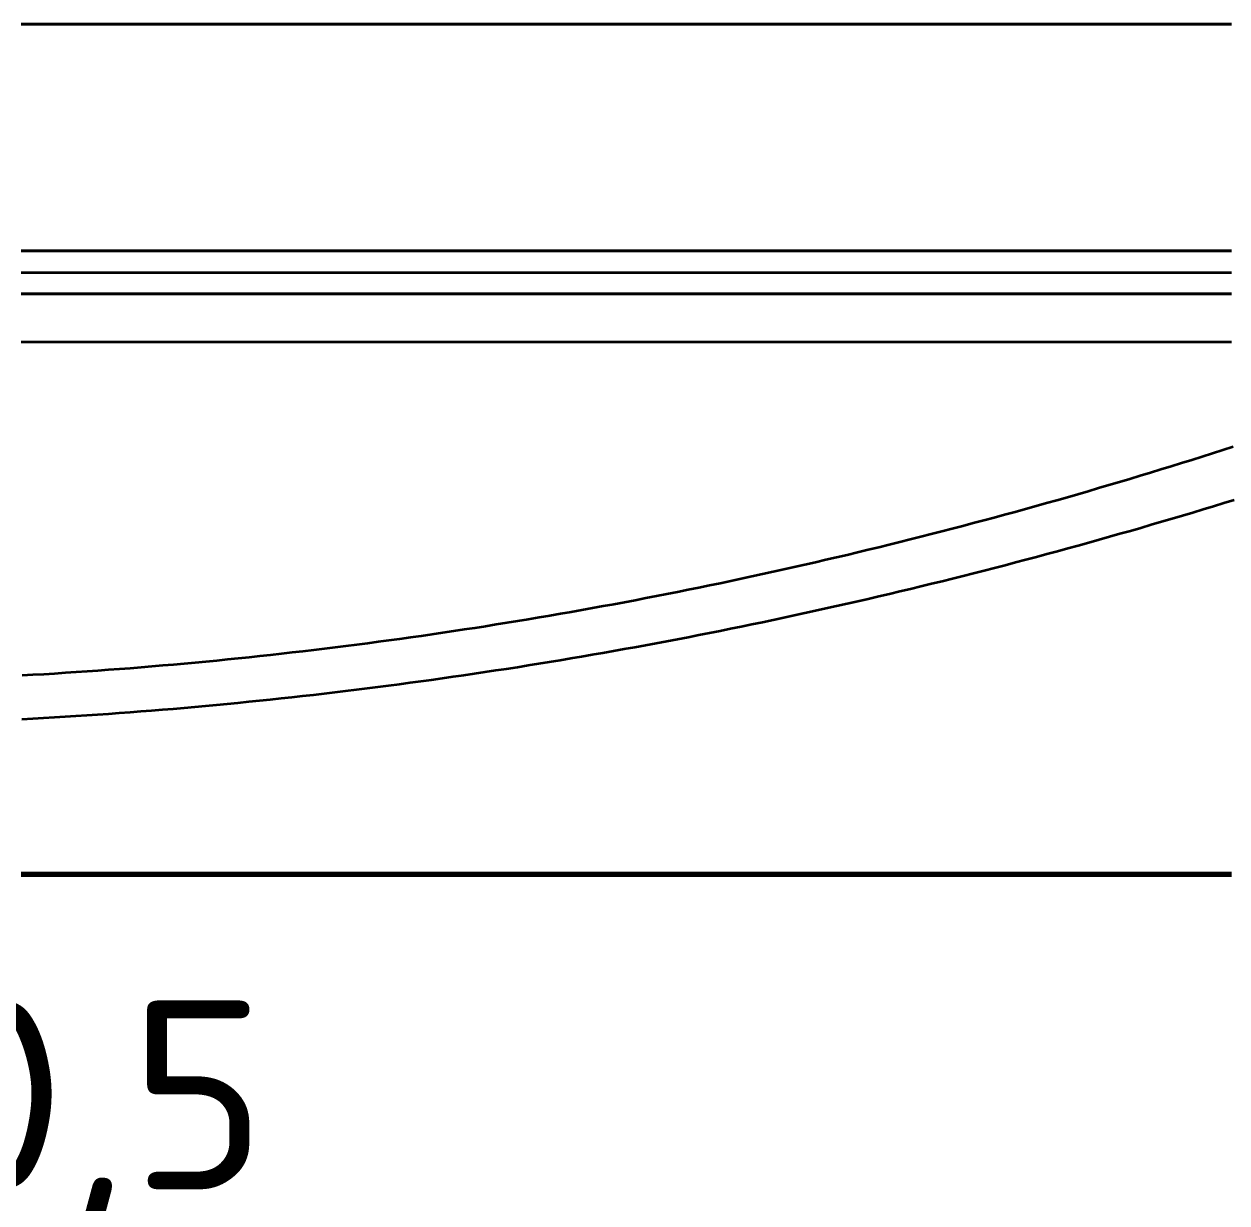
# Model space of a CAD drawing. Header units: millimetres. Extents: x 0 to 1554, y 0 to 420.
# Drawn here: x 121.78 to 144.08, y 141.53 to 163.38 of the extents above; entities that cross this region are included whole.
import ezdxf

# ---------------------------------------------------------------- set-up
doc = ezdxf.new("R2010")
doc.units = ezdxf.units.MM
doc.linetypes.add('IRAM-E-TRAZOS', pattern=[5, 4, -1])
for name, color, linetype, lineweight in [('01-VISIBLE', 7, 'CONTINUOUS', 70), ('02-OCULTA', 4, 'IRAM-E-TRAZOS', 35), ('04-COTA', 3, 'CONTINUOUS', 18)]:
    doc.layers.add(name, color=color, linetype=linetype, lineweight=lineweight)
doc.styles.add('ISO3098', font='isocpeur.ttf')
doc.dimstyles.new('FLAMA-IRAM', dxfattribs={"dimtxt": 3.5, "dimasz": 3.5, "dimexe": 2, "dimexo": 1.5, "dimgap": 1, "dimtad": 1, "dimdec": 1, "dimtxsty": 'ISO3098', "dimblk": 'IRAM_FLECHA', "dimblk1": 'IRAM_FLECHA', "dimblk2": 'IRAM_FLECHA', "dimcen": 2.5, "dimclrd": 256, "dimclre": 256, "dimclrt": 256, "dimazin": 3, "dimtfac": 1, "dimtmove": 0, "dimatfit": 3, "dimlwd": 18, "dimlwe": 18})

# ---------------------------------------------------------------- blocks, each defined once
blk = doc.blocks.new('IRAM_FLECHA')
blk.add_solid([(0, 0), (-1, 0.125), (-1, -0.125)])

msp = doc.modelspace()

# ---------------------------------------------------------------- linework, layer by layer
at = {"layer": '01-VISIBLE'}
msp.add_lwpolyline([(121.731, 147.625), (121.931, 147.625), (122.132, 147.625), (122.332, 147.625), (122.532, 147.625), (122.732, 147.625), (122.933, 147.625), (123.133, 147.625), (123.333, 147.625), (123.533, 147.625), (123.734, 147.625), (123.934, 147.625), (124.134, 147.625), (124.334, 147.625), (124.535, 147.625), (124.735, 147.625), (124.935, 147.625), (125.135, 147.625), (125.336, 147.625), (125.536, 147.625), (125.736, 147.625), (125.937, 147.625), (126.137, 147.625), (126.337, 147.625), (126.537, 147.625), (126.738, 147.625), (126.938, 147.625), (127.138, 147.625), (127.338, 147.625), (127.539, 147.625), (127.739, 147.625), (127.939, 147.625), (128.139, 147.625), (128.34, 147.625), (128.54, 147.625), (128.74, 147.625), (128.94, 147.625), (129.141, 147.625), (129.341, 147.625), (129.541, 147.625), (129.741, 147.625), (129.942, 147.625), (130.142, 147.625), (130.342, 147.625), (130.543, 147.625), (130.743, 147.625), (130.943, 147.625), (131.143, 147.625), (131.344, 147.625), (131.544, 147.625), (131.744, 147.625), (131.944, 147.625), (132.145, 147.625), (132.345, 147.625), (132.545, 147.625), (132.745, 147.625), (132.946, 147.625), (133.146, 147.625), (133.346, 147.625), (133.546, 147.625), (133.747, 147.625), (133.947, 147.625), (134.147, 147.625), (134.348, 147.625), (134.548, 147.625), (134.748, 147.625), (134.948, 147.625), (135.149, 147.625), (135.349, 147.625), (135.549, 147.625), (135.749, 147.625), (135.95, 147.625), (136.15, 147.625), (136.35, 147.625), (136.55, 147.625), (136.751, 147.625), (136.951, 147.625), (137.151, 147.625), (137.351, 147.625), (137.552, 147.625), (137.752, 147.625), (137.952, 147.625), (138.152, 147.625), (138.353, 147.625), (138.553, 147.625), (138.753, 147.625), (138.954, 147.625), (139.154, 147.625), (139.354, 147.625), (139.554, 147.625), (139.755, 147.625), (139.955, 147.625), (140.155, 147.625), (140.355, 147.625), (140.556, 147.625), (140.756, 147.625), (140.956, 147.625), (141.156, 147.625), (141.357, 147.625), (141.557, 147.625), (141.757, 147.625), (141.957, 147.625), (142.158, 147.625), (142.358, 147.625), (142.558, 147.625), (142.759, 147.625), (142.959, 147.625), (143.159, 147.625), (143.359, 147.625), (143.56, 147.625), (143.76, 147.625), (143.96, 147.625), (144.16, 147.625)], dxfattribs=at)
at = {"layer": '02-OCULTA'}
for points in [[(144.161, 163.375), (143.961, 163.375), (143.761, 163.375), (143.56, 163.375), (143.36, 163.375), (143.16, 163.375), (142.959, 163.375), (142.759, 163.375), (142.559, 163.375), (142.359, 163.375), (142.158, 163.375), (141.958, 163.375), (141.758, 163.375), (141.558, 163.375), (141.357, 163.375), (141.157, 163.375), (140.957, 163.375), (140.757, 163.375), (140.556, 163.375), (140.356, 163.375), (140.156, 163.375), (139.955, 163.375), (139.755, 163.375), (139.555, 163.375), (139.355, 163.375), (139.154, 163.375), (138.954, 163.375), (138.754, 163.375), (138.554, 163.375), (138.353, 163.375), (138.153, 163.375), (137.953, 163.375), (137.753, 163.375), (137.552, 163.375), (137.352, 163.375), (137.152, 163.375), (136.951, 163.375), (136.751, 163.375), (136.551, 163.375), (136.351, 163.375), (136.15, 163.375), (135.95, 163.375), (135.75, 163.375), (135.55, 163.375), (135.349, 163.375), (135.149, 163.375), (134.949, 163.375), (134.749, 163.375), (134.548, 163.375), (134.348, 163.375), (134.148, 163.375), (133.947, 163.375), (133.747, 163.375), (133.547, 163.375), (133.347, 163.375), (133.146, 163.375), (132.946, 163.375), (132.746, 163.375), (132.546, 163.375), (132.345, 163.375), (132.145, 163.375), (131.945, 163.375), (131.745, 163.375), (131.544, 163.375), (131.344, 163.375), (131.144, 163.375), (130.943, 163.375), (130.743, 163.375), (130.543, 163.375), (130.343, 163.375), (130.142, 163.375), (129.942, 163.375), (129.742, 163.375), (129.542, 163.375), (129.341, 163.375), (129.141, 163.375), (128.941, 163.375), (128.741, 163.375), (128.54, 163.375), (128.34, 163.375), (128.14, 163.375), (127.939, 163.375), (127.739, 163.375), (127.539, 163.375), (127.339, 163.375), (127.138, 163.375), (126.938, 163.375), (126.738, 163.375), (126.538, 163.375), (126.337, 163.375), (126.137, 163.375), (125.937, 163.375), (125.736, 163.375), (125.536, 163.375), (125.336, 163.375), (125.136, 163.375), (124.935, 163.375), (124.735, 163.375), (124.535, 163.375), (124.335, 163.375), (124.134, 163.375), (123.934, 163.375), (123.734, 163.375), (123.534, 163.375), (123.333, 163.375), (123.133, 163.375), (122.933, 163.375), (122.732, 163.375), (122.532, 163.375), (122.332, 163.375), (122.132, 163.375), (121.931, 163.375), (121.731, 163.375)], [(121.731, 163.375), (121.931, 163.375), (122.132, 163.375), (122.332, 163.375), (122.532, 163.375), (122.732, 163.375), (122.933, 163.375), (123.133, 163.375), (123.333, 163.375), (123.534, 163.375), (123.734, 163.375), (123.934, 163.375), (124.134, 163.375), (124.335, 163.375), (124.535, 163.375), (124.735, 163.375), (124.935, 163.375), (125.136, 163.375), (125.336, 163.375), (125.536, 163.375), (125.736, 163.375), (125.937, 163.375), (126.137, 163.375), (126.337, 163.375), (126.538, 163.375), (126.738, 163.375), (126.938, 163.375), (127.138, 163.375), (127.339, 163.375), (127.539, 163.375), (127.739, 163.375), (127.939, 163.375), (128.14, 163.375), (128.34, 163.375), (128.54, 163.375), (128.741, 163.375), (128.941, 163.375), (129.141, 163.375), (129.341, 163.375), (129.542, 163.375), (129.742, 163.375), (129.942, 163.375), (130.142, 163.375), (130.343, 163.375), (130.543, 163.375), (130.743, 163.375), (130.943, 163.375), (131.144, 163.375), (131.344, 163.375), (131.544, 163.375), (131.745, 163.375), (131.945, 163.375), (132.145, 163.375), (132.345, 163.375), (132.546, 163.375), (132.746, 163.375), (132.946, 163.375), (133.146, 163.375), (133.347, 163.375), (133.547, 163.375), (133.747, 163.375), (133.947, 163.375), (134.148, 163.375), (134.348, 163.375), (134.548, 163.375), (134.749, 163.375), (134.949, 163.375), (135.149, 163.375), (135.349, 163.375), (135.55, 163.375), (135.75, 163.375), (135.95, 163.375), (136.15, 163.375), (136.351, 163.375), (136.551, 163.375), (136.751, 163.375), (136.951, 163.375), (137.152, 163.375), (137.352, 163.375), (137.552, 163.375), (137.753, 163.375), (137.953, 163.375), (138.153, 163.375), (138.353, 163.375), (138.554, 163.375), (138.754, 163.375), (138.954, 163.375), (139.154, 163.375), (139.355, 163.375), (139.555, 163.375), (139.755, 163.375), (139.955, 163.375), (140.156, 163.375), (140.356, 163.375), (140.556, 163.375), (140.757, 163.375), (140.957, 163.375), (141.157, 163.375), (141.357, 163.375), (141.558, 163.375), (141.758, 163.375), (141.958, 163.375), (142.158, 163.375), (142.359, 163.375), (142.559, 163.375), (142.759, 163.375), (142.959, 163.375), (143.16, 163.375), (143.36, 163.375), (143.56, 163.375), (143.761, 163.375), (143.961, 163.375), (144.161, 163.375)], [(144.162, 163.375), (143.962, 163.375), (143.761, 163.375), (143.561, 163.375), (143.361, 163.375), (143.161, 163.375), (142.96, 163.375), (142.76, 163.375), (142.56, 163.375), (142.359, 163.375), (142.159, 163.375), (141.959, 163.375), (141.759, 163.375), (141.558, 163.375), (141.358, 163.375), (141.158, 163.375), (140.958, 163.375), (140.757, 163.375), (140.557, 163.375), (140.357, 163.375), (140.156, 163.375), (139.956, 163.375), (139.756, 163.375), (139.556, 163.375), (139.355, 163.375), (139.155, 163.375), (138.955, 163.375), (138.755, 163.375), (138.554, 163.375), (138.354, 163.375), (138.154, 163.375), (137.953, 163.375), (137.753, 163.375), (137.553, 163.375), (137.353, 163.375), (137.152, 163.375), (136.952, 163.375), (136.752, 163.375), (136.552, 163.375), (136.351, 163.375), (136.151, 163.375), (135.951, 163.375), (135.75, 163.375), (135.55, 163.375), (135.35, 163.375), (135.15, 163.375), (134.949, 163.375), (134.749, 163.375), (134.549, 163.375), (134.348, 163.375), (134.148, 163.375), (133.948, 163.375), (133.748, 163.375), (133.547, 163.375), (133.347, 163.375), (133.147, 163.375), (132.947, 163.375), (132.746, 163.375), (132.546, 163.375), (132.346, 163.375), (132.145, 163.375), (131.945, 163.375), (131.745, 163.375), (131.545, 163.375), (131.344, 163.375), (131.144, 163.375), (130.944, 163.375), (130.744, 163.375), (130.543, 163.375), (130.343, 163.375), (130.143, 163.375), (129.942, 163.375), (129.742, 163.375), (129.542, 163.375), (129.342, 163.375), (129.141, 163.375), (128.941, 163.375), (128.741, 163.375), (128.541, 163.375), (128.34, 163.375), (128.14, 163.375), (127.94, 163.375), (127.739, 163.375), (127.539, 163.375), (127.339, 163.375), (127.139, 163.375), (126.938, 163.375), (126.738, 163.375), (126.538, 163.375), (126.338, 163.375), (126.137, 163.375), (125.937, 163.375), (125.737, 163.375), (125.536, 163.375), (125.336, 163.375), (125.136, 163.375), (124.936, 163.375), (124.735, 163.375), (124.535, 163.375), (124.335, 163.375), (124.135, 163.375), (123.934, 163.375), (123.734, 163.375), (123.534, 163.375), (123.333, 163.375), (123.133, 163.375), (122.933, 163.375), (122.733, 163.375), (122.532, 163.375), (122.332, 163.375), (122.132, 163.375), (121.932, 163.375), (121.731, 163.375)], [(121.731, 163.375), (121.932, 163.375), (122.132, 163.375), (122.332, 163.375), (122.532, 163.375), (122.733, 163.375), (122.933, 163.375), (123.133, 163.375), (123.333, 163.375), (123.534, 163.375), (123.734, 163.375), (123.934, 163.375), (124.135, 163.375), (124.335, 163.375), (124.535, 163.375), (124.735, 163.375), (124.936, 163.375), (125.136, 163.375), (125.336, 163.375), (125.536, 163.375), (125.737, 163.375), (125.937, 163.375), (126.137, 163.375), (126.338, 163.375), (126.538, 163.375), (126.738, 163.375), (126.938, 163.375), (127.139, 163.375), (127.339, 163.375), (127.539, 163.375), (127.739, 163.375), (127.94, 163.375), (128.14, 163.375), (128.34, 163.375), (128.541, 163.375), (128.741, 163.375), (128.941, 163.375), (129.141, 163.375), (129.342, 163.375), (129.542, 163.375), (129.742, 163.375), (129.942, 163.375), (130.143, 163.375), (130.343, 163.375), (130.543, 163.375), (130.744, 163.375), (130.944, 163.375), (131.144, 163.375), (131.344, 163.375), (131.545, 163.375), (131.745, 163.375), (131.945, 163.375), (132.145, 163.375), (132.346, 163.375), (132.546, 163.375), (132.746, 163.375), (132.947, 163.375), (133.147, 163.375), (133.347, 163.375), (133.547, 163.375), (133.748, 163.375), (133.948, 163.375), (134.148, 163.375), (134.348, 163.375), (134.549, 163.375), (134.749, 163.375), (134.949, 163.375), (135.15, 163.375), (135.35, 163.375), (135.55, 163.375), (135.75, 163.375), (135.951, 163.375), (136.151, 163.375), (136.351, 163.375), (136.552, 163.375), (136.752, 163.375), (136.952, 163.375), (137.152, 163.375), (137.353, 163.375), (137.553, 163.375), (137.753, 163.375), (137.953, 163.375), (138.154, 163.375), (138.354, 163.375), (138.554, 163.375), (138.755, 163.375), (138.955, 163.375), (139.155, 163.375), (139.355, 163.375), (139.556, 163.375), (139.756, 163.375), (139.956, 163.375), (140.156, 163.375), (140.357, 163.375), (140.557, 163.375), (140.757, 163.375), (140.958, 163.375), (141.158, 163.375), (141.358, 163.375), (141.558, 163.375), (141.759, 163.375), (141.959, 163.375), (142.159, 163.375), (142.359, 163.375), (142.56, 163.375), (142.76, 163.375), (142.96, 163.375), (143.161, 163.375), (143.361, 163.375), (143.561, 163.375), (143.761, 163.375), (143.962, 163.375), (144.162, 163.375)], [(144.162, 159.175), (143.962, 159.175), (143.761, 159.175), (143.561, 159.175), (143.361, 159.175), (143.161, 159.175), (142.96, 159.175), (142.76, 159.175), (142.56, 159.175), (142.359, 159.175), (142.159, 159.175), (141.959, 159.175), (141.759, 159.175), (141.558, 159.175), (141.358, 159.175), (141.158, 159.175), (140.958, 159.175), (140.757, 159.175), (140.557, 159.175), (140.357, 159.175), (140.156, 159.175), (139.956, 159.175), (139.756, 159.175), (139.556, 159.175), (139.355, 159.175), (139.155, 159.175), (138.955, 159.175), (138.755, 159.175), (138.554, 159.175), (138.354, 159.175), (138.154, 159.175), (137.953, 159.175), (137.753, 159.175), (137.553, 159.175), (137.353, 159.175), (137.152, 159.175), (136.952, 159.175), (136.752, 159.175), (136.552, 159.175), (136.351, 159.175), (136.151, 159.175), (135.951, 159.175), (135.75, 159.175), (135.55, 159.175), (135.35, 159.175), (135.15, 159.175), (134.949, 159.175), (134.749, 159.175), (134.549, 159.175), (134.348, 159.175), (134.148, 159.175), (133.948, 159.175), (133.748, 159.175), (133.547, 159.175), (133.347, 159.175), (133.147, 159.175), (132.947, 159.175), (132.746, 159.175), (132.546, 159.175), (132.346, 159.175), (132.145, 159.175), (131.945, 159.175), (131.745, 159.175), (131.545, 159.175), (131.344, 159.175), (131.144, 159.175), (130.944, 159.175), (130.744, 159.175), (130.543, 159.175), (130.343, 159.175), (130.143, 159.175), (129.942, 159.175), (129.742, 159.175), (129.542, 159.175), (129.342, 159.175), (129.141, 159.175), (128.941, 159.175), (128.741, 159.175), (128.541, 159.175), (128.34, 159.175), (128.14, 159.175), (127.94, 159.175), (127.739, 159.175), (127.539, 159.175), (127.339, 159.175), (127.139, 159.175), (126.938, 159.175), (126.738, 159.175), (126.538, 159.175), (126.338, 159.175), (126.137, 159.175), (125.937, 159.175), (125.737, 159.175), (125.536, 159.175), (125.336, 159.175), (125.136, 159.175), (124.936, 159.175), (124.735, 159.175), (124.535, 159.175), (124.335, 159.175), (124.135, 159.175), (123.934, 159.175), (123.734, 159.175), (123.534, 159.175), (123.333, 159.175), (123.133, 159.175), (122.933, 159.175), (122.733, 159.175), (122.532, 159.175), (122.332, 159.175), (122.132, 159.175), (121.932, 159.175), (121.731, 159.175)], [(121.731, 159.175), (121.932, 159.175), (122.132, 159.175), (122.332, 159.175), (122.532, 159.175), (122.733, 159.175), (122.933, 159.175), (123.133, 159.175), (123.333, 159.175), (123.534, 159.175), (123.734, 159.175), (123.934, 159.175), (124.135, 159.175), (124.335, 159.175), (124.535, 159.175), (124.735, 159.175), (124.936, 159.175), (125.136, 159.175), (125.336, 159.175), (125.536, 159.175), (125.737, 159.175), (125.937, 159.175), (126.137, 159.175), (126.338, 159.175), (126.538, 159.175), (126.738, 159.175), (126.938, 159.175), (127.139, 159.175), (127.339, 159.175), (127.539, 159.175), (127.739, 159.175), (127.94, 159.175), (128.14, 159.175), (128.34, 159.175), (128.541, 159.175), (128.741, 159.175), (128.941, 159.175), (129.141, 159.175), (129.342, 159.175), (129.542, 159.175), (129.742, 159.175), (129.942, 159.175), (130.143, 159.175), (130.343, 159.175), (130.543, 159.175), (130.744, 159.175), (130.944, 159.175), (131.144, 159.175), (131.344, 159.175), (131.545, 159.175), (131.745, 159.175), (131.945, 159.175), (132.145, 159.175), (132.346, 159.175), (132.546, 159.175), (132.746, 159.175), (132.947, 159.175), (133.147, 159.175), (133.347, 159.175), (133.547, 159.175), (133.748, 159.175), (133.948, 159.175), (134.148, 159.175), (134.348, 159.175), (134.549, 159.175), (134.749, 159.175), (134.949, 159.175), (135.15, 159.175), (135.35, 159.175), (135.55, 159.175), (135.75, 159.175), (135.951, 159.175), (136.151, 159.175), (136.351, 159.175), (136.552, 159.175), (136.752, 159.175), (136.952, 159.175), (137.152, 159.175), (137.353, 159.175), (137.553, 159.175), (137.753, 159.175), (137.953, 159.175), (138.154, 159.175), (138.354, 159.175), (138.554, 159.175), (138.755, 159.175), (138.955, 159.175), (139.155, 159.175), (139.355, 159.175), (139.556, 159.175), (139.756, 159.175), (139.956, 159.175), (140.156, 159.175), (140.357, 159.175), (140.557, 159.175), (140.757, 159.175), (140.958, 159.175), (141.158, 159.175), (141.358, 159.175), (141.558, 159.175), (141.759, 159.175), (141.959, 159.175), (142.159, 159.175), (142.359, 159.175), (142.56, 159.175), (142.76, 159.175), (142.96, 159.175), (143.161, 159.175), (143.361, 159.175), (143.561, 159.175), (143.761, 159.175), (143.962, 159.175), (144.162, 159.175)], [(144.161, 158.765), (143.961, 158.765), (143.761, 158.765), (143.56, 158.765), (143.36, 158.765), (143.16, 158.765), (142.959, 158.765), (142.759, 158.765), (142.559, 158.765), (142.359, 158.765), (142.158, 158.765), (141.958, 158.765), (141.758, 158.765), (141.558, 158.765), (141.357, 158.765), (141.157, 158.765), (140.957, 158.765), (140.757, 158.765), (140.556, 158.765), (140.356, 158.765), (140.156, 158.765), (139.955, 158.765), (139.755, 158.765), (139.555, 158.765), (139.355, 158.765), (139.154, 158.765), (138.954, 158.765), (138.754, 158.765), (138.554, 158.765), (138.353, 158.765), (138.153, 158.765), (137.953, 158.765), (137.753, 158.765), (137.552, 158.765), (137.352, 158.765), (137.152, 158.765), (136.951, 158.765), (136.751, 158.765), (136.551, 158.765), (136.351, 158.765), (136.15, 158.765), (135.95, 158.765), (135.75, 158.765), (135.55, 158.765), (135.349, 158.765), (135.149, 158.765), (134.949, 158.765), (134.749, 158.765), (134.548, 158.765), (134.348, 158.765), (134.148, 158.765), (133.947, 158.765), (133.747, 158.765), (133.547, 158.765), (133.347, 158.765), (133.146, 158.765), (132.946, 158.765), (132.746, 158.765), (132.546, 158.765), (132.345, 158.765), (132.145, 158.765), (131.945, 158.765), (131.745, 158.765), (131.544, 158.765), (131.344, 158.765), (131.144, 158.765), (130.943, 158.765), (130.743, 158.765), (130.543, 158.765), (130.343, 158.765), (130.142, 158.765), (129.942, 158.765), (129.742, 158.765), (129.542, 158.765), (129.341, 158.765), (129.141, 158.765), (128.941, 158.765), (128.741, 158.765), (128.54, 158.765), (128.34, 158.765), (128.14, 158.765), (127.939, 158.765), (127.739, 158.765), (127.539, 158.765), (127.339, 158.765), (127.138, 158.765), (126.938, 158.765), (126.738, 158.765), (126.538, 158.765), (126.337, 158.765), (126.137, 158.765), (125.937, 158.765), (125.736, 158.765), (125.536, 158.765), (125.336, 158.765), (125.136, 158.765), (124.935, 158.765), (124.735, 158.765), (124.535, 158.765), (124.335, 158.765), (124.134, 158.765), (123.934, 158.765), (123.734, 158.765), (123.534, 158.765), (123.333, 158.765), (123.133, 158.765), (122.933, 158.765), (122.732, 158.765), (122.532, 158.765), (122.332, 158.765), (122.132, 158.765), (121.931, 158.765), (121.731, 158.765)], [(144.161, 158.765), (143.961, 158.765), (143.761, 158.765), (143.56, 158.765), (143.36, 158.765), (143.16, 158.765), (142.959, 158.765), (142.759, 158.765), (142.559, 158.765), (142.359, 158.765), (142.158, 158.765), (141.958, 158.765), (141.758, 158.765), (141.558, 158.765), (141.357, 158.765), (141.157, 158.765), (140.957, 158.765), (140.757, 158.765), (140.556, 158.765), (140.356, 158.765), (140.156, 158.765), (139.955, 158.765), (139.755, 158.765), (139.555, 158.765), (139.355, 158.765), (139.154, 158.765), (138.954, 158.765), (138.754, 158.765), (138.554, 158.765), (138.353, 158.765), (138.153, 158.765), (137.953, 158.765), (137.753, 158.765), (137.552, 158.765), (137.352, 158.765), (137.152, 158.765), (136.951, 158.765), (136.751, 158.765), (136.551, 158.765), (136.351, 158.765), (136.15, 158.765), (135.95, 158.765), (135.75, 158.765), (135.55, 158.765), (135.349, 158.765), (135.149, 158.765), (134.949, 158.765), (134.749, 158.765), (134.548, 158.765), (134.348, 158.765), (134.148, 158.765), (133.947, 158.765), (133.747, 158.765), (133.547, 158.765), (133.347, 158.765), (133.146, 158.765), (132.946, 158.765), (132.746, 158.765), (132.546, 158.765), (132.345, 158.765), (132.145, 158.765), (131.945, 158.765), (131.745, 158.765), (131.544, 158.765), (131.344, 158.765), (131.144, 158.765), (130.943, 158.765), (130.743, 158.765), (130.543, 158.765), (130.343, 158.765), (130.142, 158.765), (129.942, 158.765), (129.742, 158.765), (129.542, 158.765), (129.341, 158.765), (129.141, 158.765), (128.941, 158.765), (128.741, 158.765), (128.54, 158.765), (128.34, 158.765), (128.14, 158.765), (127.939, 158.765), (127.739, 158.765), (127.539, 158.765), (127.339, 158.765), (127.138, 158.765), (126.938, 158.765), (126.738, 158.765), (126.538, 158.765), (126.337, 158.765), (126.137, 158.765), (125.937, 158.765), (125.736, 158.765), (125.536, 158.765), (125.336, 158.765), (125.136, 158.765), (124.935, 158.765), (124.735, 158.765), (124.535, 158.765), (124.335, 158.765), (124.134, 158.765), (123.934, 158.765), (123.734, 158.765), (123.534, 158.765), (123.333, 158.765), (123.133, 158.765), (122.933, 158.765), (122.732, 158.765), (122.532, 158.765), (122.332, 158.765), (122.132, 158.765), (121.931, 158.765), (121.731, 158.765)], [(144.161, 158.375), (143.961, 158.375), (143.761, 158.375), (143.56, 158.375), (143.36, 158.375), (143.16, 158.375), (142.959, 158.375), (142.759, 158.375), (142.559, 158.375), (142.359, 158.375), (142.158, 158.375), (141.958, 158.375), (141.758, 158.375), (141.558, 158.375), (141.357, 158.375), (141.157, 158.375), (140.957, 158.375), (140.757, 158.375), (140.556, 158.375), (140.356, 158.375), (140.156, 158.375), (139.955, 158.375), (139.755, 158.375), (139.555, 158.375), (139.355, 158.375), (139.154, 158.375), (138.954, 158.375), (138.754, 158.375), (138.554, 158.375), (138.353, 158.375), (138.153, 158.375), (137.953, 158.375), (137.753, 158.375), (137.552, 158.375), (137.352, 158.375), (137.152, 158.375), (136.951, 158.375), (136.751, 158.375), (136.551, 158.375), (136.351, 158.375), (136.15, 158.375), (135.95, 158.375), (135.75, 158.375), (135.55, 158.375), (135.349, 158.375), (135.149, 158.375), (134.949, 158.375), (134.749, 158.375), (134.548, 158.375), (134.348, 158.375), (134.148, 158.375), (133.947, 158.375), (133.747, 158.375), (133.547, 158.375), (133.347, 158.375), (133.146, 158.375), (132.946, 158.375), (132.746, 158.375), (132.546, 158.375), (132.345, 158.375), (132.145, 158.375), (131.945, 158.375), (131.745, 158.375), (131.544, 158.375), (131.344, 158.375), (131.144, 158.375), (130.943, 158.375), (130.743, 158.375), (130.543, 158.375), (130.343, 158.375), (130.142, 158.375), (129.942, 158.375), (129.742, 158.375), (129.542, 158.375), (129.341, 158.375), (129.141, 158.375), (128.941, 158.375), (128.741, 158.375), (128.54, 158.375), (128.34, 158.375), (128.14, 158.375), (127.939, 158.375), (127.739, 158.375), (127.539, 158.375), (127.339, 158.375), (127.138, 158.375), (126.938, 158.375), (126.738, 158.375), (126.538, 158.375), (126.337, 158.375), (126.137, 158.375), (125.937, 158.375), (125.736, 158.375), (125.536, 158.375), (125.336, 158.375), (125.136, 158.375), (124.935, 158.375), (124.735, 158.375), (124.535, 158.375), (124.335, 158.375), (124.134, 158.375), (123.934, 158.375), (123.734, 158.375), (123.534, 158.375), (123.333, 158.375), (123.133, 158.375), (122.933, 158.375), (122.732, 158.375), (122.532, 158.375), (122.332, 158.375), (122.132, 158.375), (121.931, 158.375), (121.731, 158.375)], [(121.731, 158.375), (121.931, 158.375), (122.132, 158.375), (122.332, 158.375), (122.532, 158.375), (122.732, 158.375), (122.933, 158.375), (123.133, 158.375), (123.333, 158.375), (123.534, 158.375), (123.734, 158.375), (123.934, 158.375), (124.134, 158.375), (124.335, 158.375), (124.535, 158.375), (124.735, 158.375), (124.935, 158.375), (125.136, 158.375), (125.336, 158.375), (125.536, 158.375), (125.736, 158.375), (125.937, 158.375), (126.137, 158.375), (126.337, 158.375), (126.538, 158.375), (126.738, 158.375), (126.938, 158.375), (127.138, 158.375), (127.339, 158.375), (127.539, 158.375), (127.739, 158.375), (127.939, 158.375), (128.14, 158.375), (128.34, 158.375), (128.54, 158.375), (128.741, 158.375), (128.941, 158.375), (129.141, 158.375), (129.341, 158.375), (129.542, 158.375), (129.742, 158.375), (129.942, 158.375), (130.142, 158.375), (130.343, 158.375), (130.543, 158.375), (130.743, 158.375), (130.943, 158.375), (131.144, 158.375), (131.344, 158.375), (131.544, 158.375), (131.745, 158.375), (131.945, 158.375), (132.145, 158.375), (132.345, 158.375), (132.546, 158.375), (132.746, 158.375), (132.946, 158.375), (133.146, 158.375), (133.347, 158.375), (133.547, 158.375), (133.747, 158.375), (133.947, 158.375), (134.148, 158.375), (134.348, 158.375), (134.548, 158.375), (134.749, 158.375), (134.949, 158.375), (135.149, 158.375), (135.349, 158.375), (135.55, 158.375), (135.75, 158.375), (135.95, 158.375), (136.15, 158.375), (136.351, 158.375), (136.551, 158.375), (136.751, 158.375), (136.951, 158.375), (137.152, 158.375), (137.352, 158.375), (137.552, 158.375), (137.753, 158.375), (137.953, 158.375), (138.153, 158.375), (138.353, 158.375), (138.554, 158.375), (138.754, 158.375), (138.954, 158.375), (139.154, 158.375), (139.355, 158.375), (139.555, 158.375), (139.755, 158.375), (139.955, 158.375), (140.156, 158.375), (140.356, 158.375), (140.556, 158.375), (140.757, 158.375), (140.957, 158.375), (141.157, 158.375), (141.357, 158.375), (141.558, 158.375), (141.758, 158.375), (141.958, 158.375), (142.158, 158.375), (142.359, 158.375), (142.559, 158.375), (142.759, 158.375), (142.959, 158.375), (143.16, 158.375), (143.36, 158.375), (143.56, 158.375), (143.761, 158.375), (143.961, 158.375), (144.161, 158.375)], [(121.731, 157.485), (121.931, 157.485), (122.132, 157.485), (122.332, 157.485), (122.532, 157.485), (122.732, 157.485), (122.933, 157.485), (123.133, 157.485), (123.333, 157.485), (123.534, 157.485), (123.734, 157.485), (123.934, 157.485), (124.134, 157.485), (124.335, 157.485), (124.535, 157.485), (124.735, 157.485), (124.935, 157.485), (125.136, 157.485), (125.336, 157.485), (125.536, 157.485), (125.736, 157.485), (125.937, 157.485), (126.137, 157.485), (126.337, 157.485), (126.538, 157.485), (126.738, 157.485), (126.938, 157.485), (127.138, 157.485), (127.339, 157.485), (127.539, 157.485), (127.739, 157.485), (127.939, 157.485), (128.14, 157.485), (128.34, 157.485), (128.54, 157.485), (128.741, 157.485), (128.941, 157.485), (129.141, 157.485), (129.341, 157.485), (129.542, 157.485), (129.742, 157.485), (129.942, 157.485), (130.142, 157.485), (130.343, 157.485), (130.543, 157.485), (130.743, 157.485), (130.943, 157.485), (131.144, 157.485), (131.344, 157.485), (131.544, 157.485), (131.745, 157.485), (131.945, 157.485), (132.145, 157.485), (132.345, 157.485), (132.546, 157.485), (132.746, 157.485), (132.946, 157.485), (133.146, 157.485), (133.347, 157.485), (133.547, 157.485), (133.747, 157.485), (133.947, 157.485), (134.148, 157.485), (134.348, 157.485), (134.548, 157.485), (134.749, 157.485), (134.949, 157.485), (135.149, 157.485), (135.349, 157.485), (135.55, 157.485), (135.75, 157.485), (135.95, 157.485), (136.15, 157.485), (136.351, 157.485), (136.551, 157.485), (136.751, 157.485), (136.951, 157.485), (137.152, 157.485), (137.352, 157.485), (137.552, 157.485), (137.753, 157.485), (137.953, 157.485), (138.153, 157.485), (138.353, 157.485), (138.554, 157.485), (138.754, 157.485), (138.954, 157.485), (139.154, 157.485), (139.355, 157.485), (139.555, 157.485), (139.755, 157.485), (139.955, 157.485), (140.156, 157.485), (140.356, 157.485), (140.556, 157.485), (140.757, 157.485), (140.957, 157.485), (141.157, 157.485), (141.357, 157.485), (141.558, 157.485), (141.758, 157.485), (141.958, 157.485), (142.158, 157.485), (142.359, 157.485), (142.559, 157.485), (142.759, 157.485), (142.959, 157.485), (143.16, 157.485), (143.36, 157.485), (143.56, 157.485), (143.761, 157.485), (143.961, 157.485), (144.161, 157.485)], [(121.731, 157.485), (121.931, 157.485), (122.132, 157.485), (122.332, 157.485), (122.532, 157.485), (122.732, 157.485), (122.933, 157.485), (123.133, 157.485), (123.333, 157.485), (123.534, 157.485), (123.734, 157.485), (123.934, 157.485), (124.134, 157.485), (124.335, 157.485), (124.535, 157.485), (124.735, 157.485), (124.935, 157.485), (125.136, 157.485), (125.336, 157.485), (125.536, 157.485), (125.736, 157.485), (125.937, 157.485), (126.137, 157.485), (126.337, 157.485), (126.538, 157.485), (126.738, 157.485), (126.938, 157.485), (127.138, 157.485), (127.339, 157.485), (127.539, 157.485), (127.739, 157.485), (127.939, 157.485), (128.14, 157.485), (128.34, 157.485), (128.54, 157.485), (128.741, 157.485), (128.941, 157.485), (129.141, 157.485), (129.341, 157.485), (129.542, 157.485), (129.742, 157.485), (129.942, 157.485), (130.142, 157.485), (130.343, 157.485), (130.543, 157.485), (130.743, 157.485), (130.943, 157.485), (131.144, 157.485), (131.344, 157.485), (131.544, 157.485), (131.745, 157.485), (131.945, 157.485), (132.145, 157.485), (132.345, 157.485), (132.546, 157.485), (132.746, 157.485), (132.946, 157.485), (133.146, 157.485), (133.347, 157.485), (133.547, 157.485), (133.747, 157.485), (133.947, 157.485), (134.148, 157.485), (134.348, 157.485), (134.548, 157.485), (134.749, 157.485), (134.949, 157.485), (135.149, 157.485), (135.349, 157.485), (135.55, 157.485), (135.75, 157.485), (135.95, 157.485), (136.15, 157.485), (136.351, 157.485), (136.551, 157.485), (136.751, 157.485), (136.951, 157.485), (137.152, 157.485), (137.352, 157.485), (137.552, 157.485), (137.753, 157.485), (137.953, 157.485), (138.153, 157.485), (138.353, 157.485), (138.554, 157.485), (138.754, 157.485), (138.954, 157.485), (139.154, 157.485), (139.355, 157.485), (139.555, 157.485), (139.755, 157.485), (139.955, 157.485), (140.156, 157.485), (140.356, 157.485), (140.556, 157.485), (140.757, 157.485), (140.957, 157.485), (141.157, 157.485), (141.357, 157.485), (141.558, 157.485), (141.758, 157.485), (141.958, 157.485), (142.158, 157.485), (142.359, 157.485), (142.559, 157.485), (142.759, 157.485), (142.959, 157.485), (143.16, 157.485), (143.36, 157.485), (143.56, 157.485), (143.761, 157.485), (143.961, 157.485), (144.161, 157.485)], [(144.196, 155.54), (144.005, 155.478), (143.813, 155.417), (143.622, 155.356), (143.43, 155.296), (143.238, 155.236), (143.046, 155.177), (142.854, 155.118), (142.662, 155.059), (142.47, 155.001), (142.277, 154.943), (142.085, 154.885), (141.892, 154.828), (141.699, 154.772), (141.506, 154.715), (141.313, 154.66), (141.12, 154.604), (140.927, 154.549), (140.733, 154.494), (140.54, 154.44), (140.346, 154.386), (140.152, 154.333), (139.958, 154.28), (139.764, 154.228), (139.57, 154.176), (139.376, 154.124), (139.182, 154.073), (138.987, 154.022), (138.793, 153.971), (138.598, 153.921), (138.403, 153.872), (138.209, 153.822), (138.014, 153.774), (137.819, 153.725), (137.623, 153.678), (137.428, 153.63), (137.233, 153.583), (137.037, 153.536), (136.842, 153.49), (136.646, 153.445), (136.45, 153.399), (136.254, 153.354), (136.058, 153.31), (135.862, 153.266), (135.666, 153.222), (135.47, 153.179), (135.273, 153.137), (135.077, 153.094), (134.88, 153.053), (134.683, 153.011), (134.487, 152.97), (134.29, 152.93), (134.093, 152.89), (133.896, 152.85), (133.699, 152.811), (133.502, 152.772), (133.304, 152.734), (133.107, 152.696), (132.909, 152.659), (132.712, 152.622), (132.514, 152.586), (132.316, 152.549), (132.119, 152.514), (131.921, 152.479), (131.723, 152.444), (131.525, 152.41), (131.327, 152.376), (131.128, 152.343), (130.93, 152.31), (130.732, 152.278), (130.533, 152.246), (130.335, 152.214), (130.136, 152.183), (129.938, 152.153), (129.739, 152.123), (129.54, 152.093), (129.341, 152.064), (129.142, 152.035), (128.943, 152.007), (128.744, 151.979), (128.545, 151.952), (128.346, 151.925), (128.147, 151.899), (127.948, 151.873), (127.748, 151.847), (127.549, 151.822), (127.349, 151.798), (127.15, 151.774), (126.95, 151.75), (126.751, 151.727), (126.551, 151.704), (126.351, 151.682), (126.151, 151.66), (125.952, 151.639), (125.752, 151.618), (125.552, 151.598), (125.352, 151.578), (125.152, 151.559), (124.952, 151.54), (124.752, 151.521), (124.551, 151.503), (124.351, 151.486), (124.151, 151.469), (123.951, 151.452), (123.75, 151.436), (123.55, 151.421), (123.349, 151.406), (123.149, 151.391), (122.949, 151.377), (122.748, 151.363), (122.548, 151.35), (122.347, 151.337), (122.146, 151.325), (121.946, 151.313), (121.745, 151.302)], [(121.742, 150.497), (121.943, 150.507), (122.143, 150.519), (122.344, 150.53), (122.544, 150.543), (122.744, 150.555), (122.945, 150.568), (123.145, 150.582), (123.346, 150.596), (123.546, 150.61), (123.746, 150.625), (123.946, 150.64), (124.147, 150.656), (124.347, 150.672), (124.547, 150.689), (124.747, 150.706), (124.947, 150.724), (125.147, 150.742), (125.347, 150.761), (125.547, 150.78), (125.747, 150.799), (125.947, 150.819), (126.147, 150.839), (126.346, 150.86), (126.546, 150.881), (126.746, 150.903), (126.945, 150.925), (127.145, 150.948), (127.344, 150.971), (127.544, 150.994), (127.743, 151.018), (127.943, 151.042), (128.142, 151.067), (128.341, 151.093), (128.54, 151.118), (128.739, 151.144), (128.938, 151.171), (129.137, 151.198), (129.336, 151.226), (129.535, 151.254), (129.734, 151.282), (129.933, 151.311), (130.132, 151.34), (130.33, 151.37), (130.529, 151.4), (130.727, 151.43), (130.926, 151.461), (131.124, 151.493), (131.322, 151.525), (131.521, 151.557), (131.719, 151.59), (131.917, 151.623), (132.115, 151.657), (132.313, 151.691), (132.511, 151.725), (132.708, 151.76), (132.906, 151.796), (133.104, 151.831), (133.301, 151.868), (133.499, 151.904), (133.696, 151.941), (133.893, 151.979), (134.09, 152.017), (134.288, 152.055), (134.485, 152.094), (134.682, 152.133), (134.879, 152.173), (135.075, 152.213), (135.272, 152.253), (135.469, 152.294), (135.665, 152.336), (135.862, 152.377), (136.058, 152.42), (136.254, 152.462), (136.45, 152.505), (136.646, 152.549), (136.842, 152.593), (137.038, 152.637), (137.234, 152.682), (137.43, 152.727), (137.625, 152.772), (137.821, 152.818), (138.016, 152.865), (138.212, 152.911), (138.407, 152.958), (138.602, 153.006), (138.797, 153.054), (138.992, 153.102), (139.187, 153.151), (139.381, 153.201), (139.576, 153.25), (139.771, 153.3), (139.965, 153.351), (140.159, 153.401), (140.353, 153.453), (140.547, 153.504), (140.741, 153.556), (140.935, 153.609), (141.129, 153.662), (141.323, 153.715), (141.516, 153.769), (141.71, 153.823), (141.903, 153.877), (142.096, 153.932), (142.289, 153.987), (142.482, 154.043), (142.675, 154.099), (142.868, 154.155), (143.061, 154.212), (143.253, 154.269), (143.445, 154.327), (143.638, 154.385), (143.83, 154.443), (144.022, 154.502), (144.214, 154.561)], [(144.16, 147.625), (143.96, 147.625), (143.76, 147.625), (143.56, 147.625), (143.359, 147.625), (143.159, 147.625), (142.959, 147.625), (142.759, 147.625), (142.558, 147.625), (142.358, 147.625), (142.158, 147.625), (141.957, 147.625), (141.757, 147.625), (141.557, 147.625), (141.357, 147.625), (141.156, 147.625), (140.956, 147.625), (140.756, 147.625), (140.556, 147.625), (140.355, 147.625), (140.155, 147.625), (139.955, 147.625), (139.755, 147.625), (139.554, 147.625), (139.354, 147.625), (139.154, 147.625), (138.954, 147.625), (138.753, 147.625), (138.553, 147.625), (138.353, 147.625), (138.152, 147.625), (137.952, 147.625), (137.752, 147.625), (137.552, 147.625), (137.351, 147.625), (137.151, 147.625), (136.951, 147.625), (136.751, 147.625), (136.55, 147.625), (136.35, 147.625), (136.15, 147.625), (135.95, 147.625), (135.749, 147.625), (135.549, 147.625), (135.349, 147.625), (135.149, 147.625), (134.948, 147.625), (134.748, 147.625), (134.548, 147.625), (134.348, 147.625), (134.147, 147.625), (133.947, 147.625), (133.747, 147.625), (133.546, 147.625), (133.346, 147.625), (133.146, 147.625), (132.946, 147.625), (132.745, 147.625), (132.545, 147.625), (132.345, 147.625), (132.145, 147.625), (131.944, 147.625), (131.744, 147.625), (131.544, 147.625), (131.344, 147.625), (131.143, 147.625), (130.943, 147.625), (130.743, 147.625), (130.543, 147.625), (130.342, 147.625), (130.142, 147.625), (129.942, 147.625), (129.741, 147.625), (129.541, 147.625), (129.341, 147.625), (129.141, 147.625), (128.94, 147.625), (128.74, 147.625), (128.54, 147.625), (128.34, 147.625), (128.139, 147.625), (127.939, 147.625), (127.739, 147.625), (127.539, 147.625), (127.338, 147.625), (127.138, 147.625), (126.938, 147.625), (126.738, 147.625), (126.537, 147.625), (126.337, 147.625), (126.137, 147.625), (125.937, 147.625), (125.736, 147.625), (125.536, 147.625), (125.336, 147.625), (125.135, 147.625), (124.935, 147.625), (124.735, 147.625), (124.535, 147.625), (124.334, 147.625), (124.134, 147.625), (123.934, 147.625), (123.734, 147.625), (123.533, 147.625), (123.333, 147.625), (123.133, 147.625), (122.933, 147.625), (122.732, 147.625), (122.532, 147.625), (122.332, 147.625), (122.132, 147.625), (121.931, 147.625), (121.731, 147.625)], [(144.161, 147.625), (143.961, 147.625), (143.761, 147.625), (143.56, 147.625), (143.36, 147.625), (143.16, 147.625), (142.959, 147.625), (142.759, 147.625), (142.559, 147.625), (142.359, 147.625), (142.158, 147.625), (141.958, 147.625), (141.758, 147.625), (141.558, 147.625), (141.357, 147.625), (141.157, 147.625), (140.957, 147.625), (140.757, 147.625), (140.556, 147.625), (140.356, 147.625), (140.156, 147.625), (139.955, 147.625), (139.755, 147.625), (139.555, 147.625), (139.355, 147.625), (139.154, 147.625), (138.954, 147.625), (138.754, 147.625), (138.554, 147.625), (138.353, 147.625), (138.153, 147.625), (137.953, 147.625), (137.753, 147.625), (137.552, 147.625), (137.352, 147.625), (137.152, 147.625), (136.951, 147.625), (136.751, 147.625), (136.551, 147.625), (136.351, 147.625), (136.15, 147.625), (135.95, 147.625), (135.75, 147.625), (135.55, 147.625), (135.349, 147.625), (135.149, 147.625), (134.949, 147.625), (134.749, 147.625), (134.548, 147.625), (134.348, 147.625), (134.148, 147.625), (133.947, 147.625), (133.747, 147.625), (133.547, 147.625), (133.347, 147.625), (133.146, 147.625), (132.946, 147.625), (132.746, 147.625), (132.546, 147.625), (132.345, 147.625), (132.145, 147.625), (131.945, 147.625), (131.745, 147.625), (131.544, 147.625), (131.344, 147.625), (131.144, 147.625), (130.943, 147.625), (130.743, 147.625), (130.543, 147.625), (130.343, 147.625), (130.142, 147.625), (129.942, 147.625), (129.742, 147.625), (129.542, 147.625), (129.341, 147.625), (129.141, 147.625), (128.941, 147.625), (128.741, 147.625), (128.54, 147.625), (128.34, 147.625), (128.14, 147.625), (127.939, 147.625), (127.739, 147.625), (127.539, 147.625), (127.339, 147.625), (127.138, 147.625), (126.938, 147.625), (126.738, 147.625), (126.538, 147.625), (126.337, 147.625), (126.137, 147.625), (125.937, 147.625), (125.736, 147.625), (125.536, 147.625), (125.336, 147.625), (125.136, 147.625), (124.935, 147.625), (124.735, 147.625), (124.535, 147.625), (124.335, 147.625), (124.134, 147.625), (123.934, 147.625), (123.734, 147.625), (123.534, 147.625), (123.333, 147.625), (123.133, 147.625), (122.933, 147.625), (122.732, 147.625), (122.532, 147.625), (122.332, 147.625), (122.132, 147.625), (121.931, 147.625), (121.731, 147.625)], [(121.731, 147.625), (121.931, 147.625), (122.132, 147.625), (122.332, 147.625), (122.532, 147.625), (122.732, 147.625), (122.933, 147.625), (123.133, 147.625), (123.333, 147.625), (123.534, 147.625), (123.734, 147.625), (123.934, 147.625), (124.134, 147.625), (124.335, 147.625), (124.535, 147.625), (124.735, 147.625), (124.935, 147.625), (125.136, 147.625), (125.336, 147.625), (125.536, 147.625), (125.736, 147.625), (125.937, 147.625), (126.137, 147.625), (126.337, 147.625), (126.538, 147.625), (126.738, 147.625), (126.938, 147.625), (127.138, 147.625), (127.339, 147.625), (127.539, 147.625), (127.739, 147.625), (127.939, 147.625), (128.14, 147.625), (128.34, 147.625), (128.54, 147.625), (128.741, 147.625), (128.941, 147.625), (129.141, 147.625), (129.341, 147.625), (129.542, 147.625), (129.742, 147.625), (129.942, 147.625), (130.142, 147.625), (130.343, 147.625), (130.543, 147.625), (130.743, 147.625), (130.943, 147.625), (131.144, 147.625), (131.344, 147.625), (131.544, 147.625), (131.745, 147.625), (131.945, 147.625), (132.145, 147.625), (132.345, 147.625), (132.546, 147.625), (132.746, 147.625), (132.946, 147.625), (133.146, 147.625), (133.347, 147.625), (133.547, 147.625), (133.747, 147.625), (133.947, 147.625), (134.148, 147.625), (134.348, 147.625), (134.548, 147.625), (134.749, 147.625), (134.949, 147.625), (135.149, 147.625), (135.349, 147.625), (135.55, 147.625), (135.75, 147.625), (135.95, 147.625), (136.15, 147.625), (136.351, 147.625), (136.551, 147.625), (136.751, 147.625), (136.951, 147.625), (137.152, 147.625), (137.352, 147.625), (137.552, 147.625), (137.753, 147.625), (137.953, 147.625), (138.153, 147.625), (138.353, 147.625), (138.554, 147.625), (138.754, 147.625), (138.954, 147.625), (139.154, 147.625), (139.355, 147.625), (139.555, 147.625), (139.755, 147.625), (139.955, 147.625), (140.156, 147.625), (140.356, 147.625), (140.556, 147.625), (140.757, 147.625), (140.957, 147.625), (141.157, 147.625), (141.357, 147.625), (141.558, 147.625), (141.758, 147.625), (141.958, 147.625), (142.158, 147.625), (142.359, 147.625), (142.559, 147.625), (142.759, 147.625), (142.959, 147.625), (143.16, 147.625), (143.36, 147.625), (143.56, 147.625), (143.761, 147.625), (143.961, 147.625), (144.161, 147.625)]]:
    msp.add_lwpolyline(points, dxfattribs=at)

# ---------------------------------------------------------------- dimensions: what is measured, and where the dimension line sits
at = {"layer": '04-COTA'}
msp.add_linear_dim(base=(78.875, 140.375), p1=(78.875, 148.375), p2=(155.375, 148.375), text='%%c<>±0,5', dimstyle='FLAMA-IRAM', override={"dimlfac": 2}, dxfattribs=at).render()

doc.saveas('drawing.dxf')
